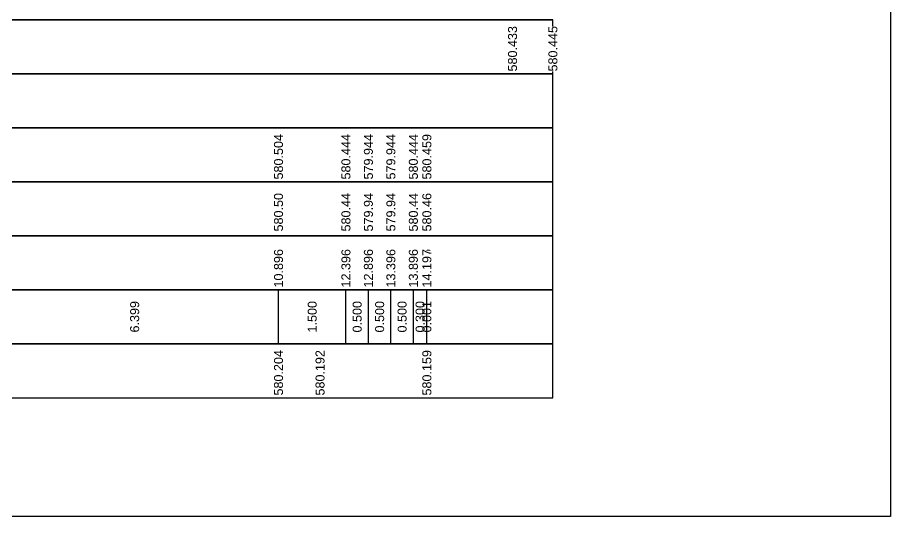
# Model space of a CAD drawing. Header units: millimetres. Extents: x 2762 to 3076, y 916 to 3305.
# Drawn here: x 3056.12 to 3075.54, y 1929.65 to 1940.73 of the extents above; entities that cross this region are included whole.
import ezdxf

# ---------------------------------------------------------------- set-up
doc = ezdxf.new("R2010")
doc.units = ezdxf.units.MM
doc.header["$LTSCALE"] = 2
doc.styles.add('C3D_Profil_Travers', font='romans.shx')

msp = doc.modelspace()

# ---------------------------------------------------------------- linework, layer by layer
at = {"color": 7, "linetype": 'Continuous', "lineweight": -3}
for p, q in [((3034.029, 1940.684), (3068.031, 1940.684)), ((3061.926, 1933.484), (3061.926, 1934.684)), ((3061.926, 1933.484), (3061.926, 1934.684)), ((3063.426, 1933.484), (3063.426, 1934.684)), ((3063.426, 1933.484), (3063.426, 1934.684)), ((3063.926, 1933.484), (3063.926, 1934.684)), ((3063.926, 1933.484), (3063.926, 1934.684)), ((3064.426, 1933.484), (3064.426, 1934.684)), ((3064.426, 1933.484), (3064.426, 1934.684)), ((3064.926, 1933.484), (3064.926, 1934.684)), ((3064.926, 1933.484), (3064.926, 1934.684)), ((3065.226, 1933.484), (3065.226, 1934.684)), ((3065.226, 1933.484), (3065.226, 1934.684)), ((3065.227, 1933.484), (3065.227, 1934.684))]:
    msp.add_line(p, q, dxfattribs=at)
for points in [[(3034.029, 1939.484), (3068.031, 1939.484), (3068.031, 1940.684), (3034.029, 1940.684)], [(3034.029, 1938.284), (3068.031, 1938.284), (3068.031, 1939.484), (3034.029, 1939.484)], [(3034.029, 1937.084), (3068.031, 1937.084), (3068.031, 1938.284), (3034.029, 1938.284)], [(3034.029, 1935.884), (3068.031, 1935.884), (3068.031, 1937.084), (3034.029, 1937.084)], [(3034.029, 1934.684), (3068.031, 1934.684), (3068.031, 1935.884), (3034.029, 1935.884)], [(3034.029, 1933.484), (3068.031, 1933.484), (3068.031, 1934.684), (3034.029, 1934.684)], [(3034.029, 1932.284), (3068.031, 1932.284), (3068.031, 1933.484), (3034.029, 1933.484)]]:
    msp.add_3dface(points, dxfattribs=at)

# ---------------------------------------------------------------- texts
at = {"color": 7, "linetype": 'Continuous', "lineweight": -3, "char_height": 0.2, "rotation": 90, "style": 'C3D_Profil_Travers'}
for s, insert, attachment_point in [('{\\fArial|b0|i0|c0|p34;580.50}', (3061.926, 1935.979), 4), ('{\\fArial|b0|i0|c0|p34;580.44}', (3063.426, 1935.979), 4), ('{\\fArial|b0|i0|c0|p34;579.94}', (3063.926, 1935.979), 4), ('{\\fArial|b0|i0|c0|p34;579.94}', (3064.426, 1935.979), 4), ('{\\fArial|b0|i0|c0|p34;580.44}', (3064.926, 1935.979), 4), ('{\\fArial|b0|i0|c0|p34;580.46}', (3065.226, 1935.979), 4), ('{\\fArial|b0|i0|c0|p34;580.46}', (3065.227, 1935.979), 4), ('{\\fArial|b0|i0|c0|p34;6.399}', (3058.726, 1934.084), 5), ('{\\fArial|b0|i0|c0|p34;1.500}', (3062.676, 1934.084), 5), ('{\\fArial|b0|i0|c0|p34;0.500}', (3063.676, 1934.084), 5), ('{\\fArial|b0|i0|c0|p34;0.500}', (3064.176, 1934.084), 5), ('{\\fArial|b0|i0|c0|p34;0.500}', (3064.676, 1934.084), 5), ('{\\fArial|b0|i0|c0|p34;0.300}', (3065.076, 1934.084), 5), ('{\\fArial|b0|i0|c0|p34;0.001}', (3065.226, 1934.084), 5)]:
    msp.add_mtext(s, dxfattribs=dict(at, insert=insert, attachment_point=attachment_point))

# ---------------------------------------------------------------- next in the draw order: texts
at = {"color": 7, "linetype": 'Continuous', "lineweight": -3, "char_height": 0.2, "attachment_point": 4, "rotation": 90, "style": 'C3D_Profil_Travers', "bg_fill": 3, "box_fill_scale": 1.000375, "bg_fill_color": 256, "bg_fill_true_color": 13158600, "bg_fill_transparency": 0}
for s, insert, width in [('{\\fArial|b0|i0|c0|p34;580.433}', (3067.132, 1939.534), 0.99553), ('{\\fArial|b0|i0|c0|p34;580.445}', (3068.03, 1939.534), 0.99705), ('{\\fArial|b0|i0|c0|p34;580.504}', (3061.926, 1937.134), 0.99471), ('{\\fArial|b0|i0|c0|p34;580.444}', (3063.426, 1937.134), 0.99471), ('{\\fArial|b0|i0|c0|p34;579.944}', (3063.926, 1937.134), 0.99471), ('{\\fArial|b0|i0|c0|p34;579.944}', (3064.426, 1937.134), 0.99471), ('{\\fArial|b0|i0|c0|p34;580.444}', (3064.926, 1937.134), 0.99471), ('{\\fArial|b0|i0|c0|p34;\\C256;10.896}', (3061.926, 1934.734), 0.81944), ('{\\fArial|b0|i0|c0|p34;\\C256;12.396}', (3063.426, 1934.734), 0.81944), ('{\\fArial|b0|i0|c0|p34;\\C256;12.896}', (3063.926, 1934.734), 0.81944), ('{\\fArial|b0|i0|c0|p34;\\C256;13.396}', (3064.426, 1934.734), 0.81944), ('{\\fArial|b0|i0|c0|p34;\\C256;13.896}', (3064.926, 1934.734), 0.81944), ('{\\fArial|b0|i0|c0|p34;580.204}', (3061.926, 1932.334), 0.99471), ('{\\fArial|b0|i0|c0|p34;580.192}', (3062.85, 1932.334), 0.99347), ('{\\fArial|b0|i0|c0|p34;580.159}', (3065.227, 1932.334), 0.99595)]:
    msp.add_mtext(s, dxfattribs=dict(at, insert=insert, width=width))

# ---------------------------------------------------------------- next in the draw order: texts
for s, insert, width in [('{\\fArial|b0|i0|c0|p34;580.456}', (3065.226, 1937.134), 0.99539), ('{\\fArial|b0|i0|c0|p34;\\C256;14.196}', (3065.226, 1934.734), 0.81944)]:
    msp.add_mtext(s, dxfattribs=dict(at, insert=insert, width=width))

# ---------------------------------------------------------------- next in the draw order: texts
for s, insert, width in [('{\\fArial|b0|i0|c0|p34;580.459}', (3065.227, 1937.134), 0.99595), ('{\\fArial|b0|i0|c0|p34;\\C256;14.197}', (3065.227, 1934.734), 0.81957)]:
    msp.add_mtext(s, dxfattribs=dict(at, insert=insert, width=width))

# ---------------------------------------------------------------- next in the draw order: linework, layer by layer
msp.add_lwpolyline([(3026.54, 1959.145), (3075.54, 1959.145), (3075.54, 1929.645), (3026.54, 1929.645)], close=True)

doc.saveas('drawing.dxf')
